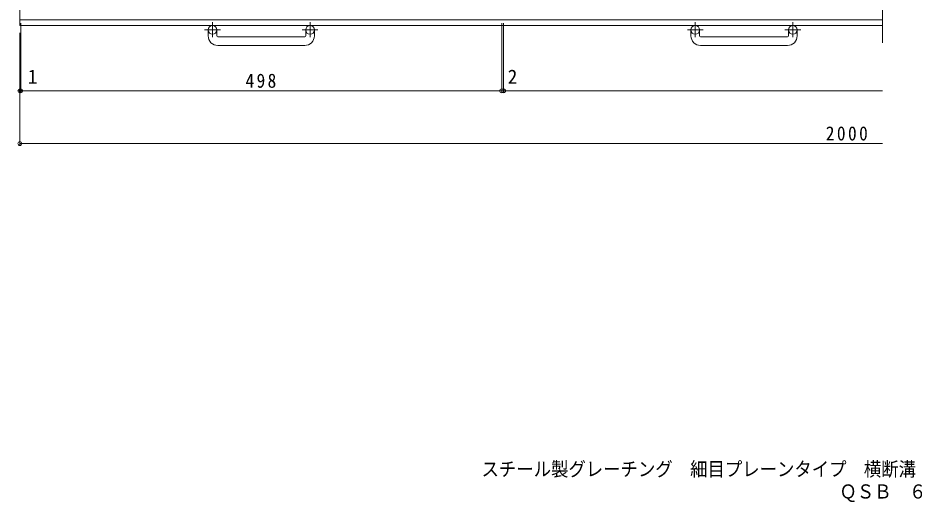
# Model space of a CAD drawing. Units: millimetres at full size, sheet at 1:5; details may follow other scales. Extents: x -890 to 894, y -688 to 677.
# Drawn here: x -890 to 38, y -688 to -186 of the extents above; entities that cross this region are included whole.
import ezdxf
from ezdxf.enums import TextEntityAlignment as Align

# ---------------------------------------------------------------- set-up
doc = ezdxf.new("R2010")
doc.units = ezdxf.units.MM
doc.header["$LTSCALE"] = 5
doc.header["$PDMODE"] = 32
doc.header["$PDSIZE"] = 4
doc.linetypes.add('CHAIN1', pattern=[8, 5, -1, 1, -1])
doc.layers.add('B-1', color=2, linetype='Continuous', lineweight=9)
doc.layers.add('B-4', color=7, linetype='Continuous', lineweight=9)
doc.layers.add('F-5_F-5ﾚｲﾔ', color=2, linetype='Continuous')
doc.styles.add('ＭＳ ゴシック', font='')
doc.styles.get('ＭＳ ゴシック').set_extended_font_data('MS Gothic')

msp = doc.modelspace()

# ---------------------------------------------------------------- linework, layer by layer
at = {"layer": 'B-1'}
for p, q in [((5.639, -211.978), (5.639, 118.446)), ((-887.597, -134.054), (-887.597, -194.054)), ((5.639, -188.054), (-887.597, -188.054)), ((5.639, -194.054), (-887.597, -194.054)), ((-692.597, -204.654), (-692.597, -198.554)), ((-683.597, -204.654), (-683.597, -198.554)), ((-591.597, -204.654), (-591.597, -198.554)), ((-582.597, -204.654), (-582.597, -198.554)), ((-192.597, -204.654), (-192.597, -198.554)), ((-183.597, -204.654), (-183.597, -198.554)), ((-91.597, -204.654), (-91.597, -198.554)), ((-82.597, -204.654), (-82.597, -198.554)), ((-682.597, -205.654), (-592.597, -205.654)), ((-182.598, -205.654), (-92.597, -205.654)), ((-592.597, -214.654), (-682.597, -214.654)), ((-92.597, -214.654), (-182.597, -214.654))]:
    msp.add_line(p, q, dxfattribs=at)
at = {"layer": 'B-1', "linetype": 'CHAIN1'}
for p, q in [((-688.097, -190.446), (-688.097, -206.044)), ((-587.097, -190.446), (-587.097, -206.044)), ((-188.097, -190.446), (-188.097, -206.044)), ((-87.097, -190.446), (-87.097, -206.044)), ((-679.934, -198.554), (-696.341, -198.554)), ((-578.934, -198.554), (-595.341, -198.554)), ((-179.934, -198.554), (-196.341, -198.554)), ((-78.934, -198.554), (-95.342, -198.554))]:
    msp.add_line(p, q, dxfattribs=at)
at = {"layer": 'B-1'}
for centre in [(-688.097, -198.554), (-587.097, -198.554), (-188.097, -198.554), (-87.097, -198.554)]:
    msp.add_circle(centre, 4.5, dxfattribs=at)
for centre, radius, start, end in [((-682.597, -204.654), 10, 180, 270), ((-682.597, -204.654), 1, 180, 270), ((-592.597, -204.654), 10, 270, 0), ((-592.597, -204.654), 1, 270, 0), ((-182.597, -204.654), 10, 180, 270), ((-182.598, -204.654), 1, 180, 270), ((-92.597, -204.654), 10, 270, 0), ((-92.597, -204.654), 1, 270, 0)]:
    msp.add_arc(centre, radius, start, end, dxfattribs=at)
at = {"layer": 'B-4'}
for p, q in [((-886.597, -191.554), (-886.597, -263.15)), ((-388.597, -191.554), (-388.597, -263.15)), ((-386.597, -191.554), (-386.597, -263.15)), ((-887.597, -201.554), (-887.597, -317.766)), ((-887.597, -261.65), (-886.597, -261.65)), ((-886.597, -261.65), (5.639, -261.65)), ((-887.597, -316.266), (5.639, -316.266))]:
    msp.add_line(p, q, dxfattribs=at)
for p in [(-887.597, -261.65), (-886.597, -261.65), (-388.597, -261.65), (-386.597, -261.65), (-887.597, -316.266)]:
    msp.add_point(p, dxfattribs=at)

# ---------------------------------------------------------------- texts
at = {"layer": 'B-4', "color": 2, "style": 'ＭＳ ゴシック'}
for s, p in [('1', (-879.333, -258.65)), ('2', (-382.351, -258.65))]:
    msp.add_text(s, height=14.66, dxfattribs=at).set_placement(p, align=Align.BOTTOM_LEFT)
at = {"layer": 'B-4', "color": 2, "char_height": 14.66, "attachment_point": 7, "style": 'ＭＳ ゴシック'}
for s, insert in [('\\T1.27;\\W0.9;498', (-653.847, -258.65)), ('\\T1.28;\\W0.9;2000', (-52.934, -313.266))]:
    msp.add_mtext(s, dxfattribs=dict(at, insert=insert))
at = {"layer": 'F-5_F-5ﾚｲﾔ', "style": 'ＭＳ ゴシック', "width": 0.9}
for s, p in [('スチール製グレーチング\u3000細目プレーンタイプ\u3000横断溝・側溝用', (-409.447, -665.304)), ('ＱＳＢ\u3000６５５５＋Ｌ－５５', (-38.802, -688.501))]:
    msp.add_text(s, height=14.66, dxfattribs=at).set_placement(p, align=Align.BOTTOM_LEFT)

doc.saveas('drawing.dxf')
